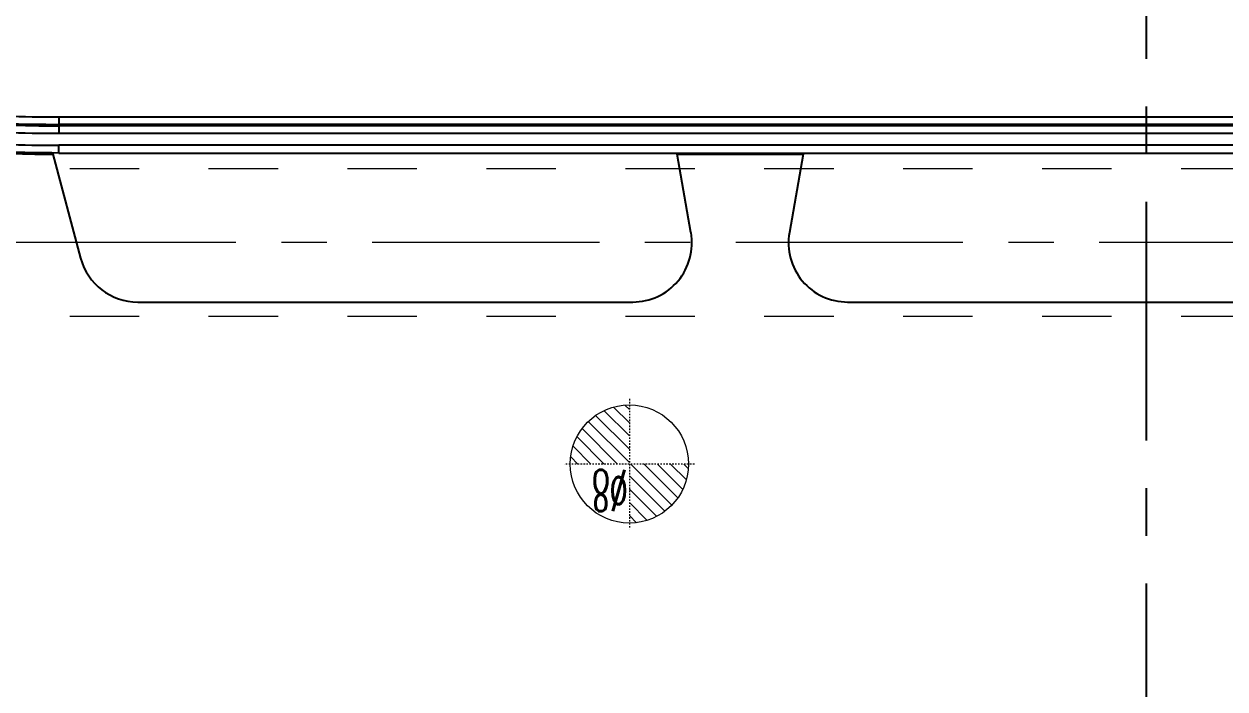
# Model space of a CAD drawing. Header units: millimetres. Extents: x 2634 to 3034, y 1430 to 1883.
# Drawn here: x 2757.7 to 2838.9, y 1497.5 to 1542.4 of the extents above; entities that cross this region are included whole.
import ezdxf
from ezdxf.enums import TextEntityAlignment as Align

# ---------------------------------------------------------------- set-up
doc = ezdxf.new("R2010")
doc.units = ezdxf.units.MM
doc.linetypes.add('CENTER', pattern=[0.6, 0.375, -0.075, 0.075, -0.075])
doc.linetypes.add('HIDDEN', pattern=[0.2, 0.1, -0.1])
doc.layers.add('cool', color=153, linetype='HIDDEN', lineweight=9)
doc.layers.add('epin', color=13, linetype='Continuous', lineweight=9)
doc.layers.add('DEFAULT_2', color=8, linetype='HIDDEN')
doc.styles.add('TXT05', font='txt.shx', dxfattribs={"width": 0.5, "bigfont": 'gbcbig.shx'})

# ---------------------------------------------------------------- blocks, each defined once
blk = doc.blocks.new('epin_ejp_8')
at = {"layer": 'epin'}
h = blk.add_hatch(dxfattribs=at)
h.set_pattern_fill('_ANSI31', color=123, scale=0.2, angle=90)
h.set_pattern_definition([(135, (170.5, -113), (-0.4490128, -0.4490128), [])])
h.paths.add_polyline_path([(0, 4, 0.414214), (-4, 0), (0, 0)])
h.paths.add_polyline_path([(4, 0), (0, 0), (0, -4, 0.414214)])
at = {"layer": 'epin', "color": 1, "linetype": 'CENTER', "ltscale": 0.16}
for p, q in [((0, -4.4), (0, 4.4)), ((-4.4, 0), (4.4, 0))]:
    blk.add_line(p, q, dxfattribs=at)
at = {"layer": 'epin'}
blk.add_circle((0, 0), 4, dxfattribs=at)
at = {"layer": 'epin', "color": 6, "style": 'TXT05', "width": 0.5}
blk.add_text('%%c8', height=2.8, dxfattribs=at).set_placement((1.327, 1.8), align=Align.MIDDLE)

msp = doc.modelspace()

# ---------------------------------------------------------------- linework, layer by layer
at = {"color": 1, "linetype": 'CENTER', "ltscale": 43}
msp.add_line((2833.625, 1462.672), (2833.625, 1882.672), dxfattribs=at)
at = {"color": 7, "linetype": 'Continuous'}
for p, q in [((2760.047, 1536.148), (2907.195, 1536.148)), ((2760.047, 1535.047), (2760.047, 1536.148)), ((2907.195, 1535.647), (2760.047, 1535.648)), ((2907.195, 1535.547), (2760.047, 1535.548)), ((2760.047, 1535.047), (2907.195, 1535.046)), ((2759.609, 1533.631), (2761.494, 1526.594)), ((2907.23, 1534.234), (2760.011, 1534.235)), ((2760.011, 1533.708), (2760.011, 1534.235)), ((2760.011, 1533.708), (2907.23, 1533.708)), ((2801.861, 1533.63), (2810.39, 1533.63)), ((2802.796, 1528.324), (2801.861, 1533.63)), ((2810.39, 1533.63), (2809.455, 1528.324)), ((2765.358, 1523.63), (2798.857, 1523.63)), ((2813.394, 1523.63), (2853.857, 1523.63))]:
    msp.add_line(p, q, dxfattribs=at)
for centre, radius, start, end in [((2760.047, 1636.057), 99.909, 267.90869, 269.99988), ((2760.047, 1636.057), 100.51, 267.90869, 269.99988), ((2760.047, 1636.057), 100.41, 267.90869, 269.99988), ((2760.047, 1636.057), 101.011, 267.90869, 269.99988), ((2760.012, 1634.097), 100.467, 267.9097, 269.77041), ((2760.012, 1634.097), 100.364, 267.9097, 269.99988), ((2760.012, 1634.097), 99.862, 267.9097, 269.99988), ((2798.857, 1527.63), 4, 270.00012, 10), ((2813.394, 1527.63), 4, 170, 269.99988), ((2765.358, 1527.63), 4, 195, 270.00012)]:
    msp.add_arc(centre, radius, start, end, dxfattribs=at)
at = {"layer": 'cool', "ltscale": 47}
for p, q in [((2647.955, 1532.672), (3019.295, 1532.672)), ((2647.955, 1522.672), (3019.295, 1522.672))]:
    msp.add_line(p, q, dxfattribs=at)
at = {"layer": 'cool', "color": 1, "linetype": 'CENTER', "ltscale": 41}
msp.add_line((2633.625, 1527.672), (3033.625, 1527.672), dxfattribs=at)
at = {"layer": 'DEFAULT_2', "color": 8, "linetype": 'HIDDEN', "ltscale": 0.06}
for p, q in [((2759.588, 1533.709), (2759.609, 1533.631)), ((2801.861, 1533.63), (2801.847, 1533.708)), ((2810.39, 1533.63), (2810.404, 1533.708))]:
    msp.add_line(p, q, dxfattribs=at)

# ---------------------------------------------------------------- block references
at = {"layer": 'epin', "rotation": 180}
msp.add_blockref('epin_ejp_8', (2798.625, 1512.672), dxfattribs=at)

doc.saveas('drawing.dxf')
